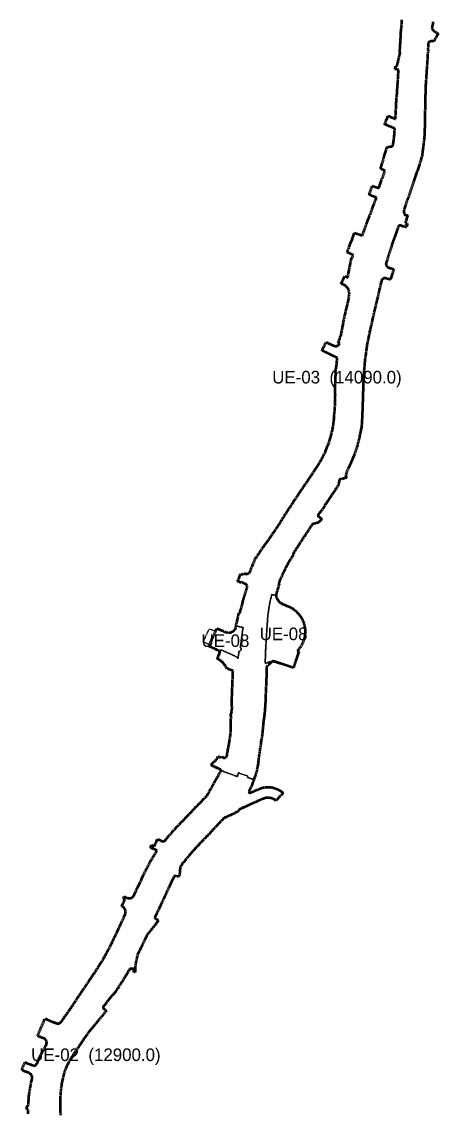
# Model space of a CAD drawing. Header units: metres. Extents: x 105146 to 106368, y 111783 to 118132.
# Drawn here: x 105380 to 105974, y 113339 to 114895 of the extents above; entities that cross this region are included whole.
import ezdxf
from ezdxf.enums import TextEntityAlignment as Align

# ---------------------------------------------------------------- set-up
doc = ezdxf.new("R2010")
doc.units = ezdxf.units.M
doc.linetypes.add('DASHED', pattern=[1.524, 1.27, -0.254])
for name, color, linetype, lineweight in [('00-BASE-LIMITE', 7, 'DASHED', 50), ('00-BASE-UE', 42, 'DASHED', 25), ('40-ROT-UE', 7, 'CONTINUOUS', 25)]:
    doc.layers.add(name, color=color, linetype=linetype, lineweight=lineweight)

msp = doc.modelspace()

# ---------------------------------------------------------------- linework, layer by layer
at = {"layer": '00-BASE-LIMITE'}
for points in [[(105389.3, 113336.8), (105389.1, 113342.3), (105387.2, 113343.2), (105387.1, 113347.1), (105389.3, 113348.5), (105389.7, 113354.9), (105390.2, 113362), (105391.4, 113369.9), (105393.2, 113380.5), (105395, 113388.3), (105394.5, 113390.8), (105393.7, 113392.5), (105391.5, 113394.5), (105388.8, 113395.6), (105380, 113399.1), (105382.1, 113404.2), (105384.5, 113410.4), (105393.8, 113406.7), (105395.3, 113406.1), (105397.9, 113405.6), (105399.9, 113406.2), (105401, 113407.3), (105401.9, 113408.8), (105403, 113411.6), (105404.2, 113414.5), (105406.7, 113419.9), (105409.3, 113425), (105413.8, 113433.1), (105415.2, 113435.7), (105415.7, 113438.7), (105415.7, 113438.9), (105414.9, 113441.3), (105413.8, 113442.9), (105412.7, 113443.7), (105411.7, 113444.1), (105408.1, 113445.6), (105402.5, 113448.1), (105407.8, 113460.4), (105412, 113470), (105413.2, 113472.7), (105415.9, 113471.6), (105423.7, 113468.1), (105430.3, 113465.7), (105432.7, 113465.6), (105435.1, 113467.1), (105436.4, 113468.3), (105437.2, 113469.4), (105439.7, 113472.8), (105442.7, 113477.3), (105444.7, 113480.2), (105451.3, 113489.6), (105453.9, 113493.7), (105454.1, 113493.7), (105456.6, 113497.6), (105458.9, 113501.2), (105461.2, 113504.6), (105464.9, 113510.1), (105465.8, 113511.4), (105470.2, 113517.9), (105474, 113523.7), (105474.9, 113525), (105478.8, 113530.7), (105482, 113535.4), (105484, 113538.4), (105486.1, 113541.7), (105488.5, 113545.4), (105490.5, 113548.4), (105492.8, 113552.1), (105493.3, 113552.9), (105497, 113559), (105499.2, 113562.9), (105500.4, 113565.1), (105501, 113566.2), (105502.9, 113569.8), (105504.7, 113573.1), (105508.4, 113580.3), (105508.9, 113581.4), (105511.9, 113587.7), (105512.3, 113588.5), (105515.3, 113594.7), (105515.5, 113595.2), (105518.8, 113602.5), (105521.6, 113608.4), (105524.9, 113615.8), (105528.3, 113623.3), (105528, 113623.4), (105528.1, 113624.2), (105528.2, 113625), (105528.1, 113626), (105527.7, 113627.8), (105527.1, 113629), (105526.4, 113630.2), (105525.4, 113631.4), (105525.2, 113631.5), (105524.3, 113632.1), (105522.8, 113632.7), (105524.2, 113636.3), (105527.3, 113643.1), (105525, 113644.2), (105526.2, 113646.8), (105530.7, 113644.8), (105531.5, 113644.7), (105534.3, 113644.4), (105534.9, 113644.5), (105535.8, 113644.8), (105536.9, 113645.1), (105538.4, 113646.1), (105539.2, 113647.3), (105539.6, 113647.9), (105540.6, 113650), (105542, 113652.9), (105544.2, 113657.4), (105544.3, 113657.6), (105546, 113661.5), (105546.1, 113661.7), (105546.2, 113661.9), (105546.4, 113661.8), (105550.1, 113669.9), (105552.7, 113675.5), (105555.5, 113681.5), (105556.3, 113683), (105557.2, 113684.9), (105557.3, 113685.2), (105558.2, 113686.9), (105560.8, 113691.6), (105562.4, 113694.7), (105562.4, 113694.8), (105567.3, 113703.2), (105568.2, 113704.7), (105570.5, 113708.5), (105573, 113712.5), (105563.3, 113716.7), (105564.9, 113720.4), (105569.1, 113718.5), (105572.8, 113726.9), (105573.6, 113728.9), (105582.5, 113724.9), (105585.5, 113728.4), (105586.4, 113729.4), (105589.4, 113733.1), (105589.5, 113733.2), (105591.9, 113735.9), (105593.6, 113737.9), (105597.8, 113742.4), (105602.3, 113747.3), (105607.1, 113752.4), (105611, 113756.4), (105614.4, 113759.9), (105616.3, 113762), (105620.1, 113765.8), (105621.5, 113767.3), (105625.7, 113771.8), (105626.5, 113772.6), (105626.5, 113772.6), (105629, 113775.3), (105635.3, 113781.5), (105639.4, 113785.8), (105642.1, 113788.6), (105643.6, 113790.1), (105644.2, 113790.7), (105646.7, 113795.2), (105651.2, 113803.1), (105654.4, 113808.7), (105655.5, 113810.8), (105658.2, 113815.5), (105659.9, 113818.6), (105661.7, 113821.8), (105662.5, 113823.2), (105664.3, 113826.5), (105664.2, 113827.2), (105663.9, 113827.9), (105663.4, 113828.1), (105658.2, 113830.4), (105650.5, 113833.9), (105652, 113837.3), (105658.1, 113842.4), (105660.1, 113847), (105664.3, 113845.2), (105664.9, 113846.6), (105665, 113846.6), (105665.5, 113846), (105666.1, 113845.6), (105666.7, 113845.2), (105667.4, 113845), (105668.1, 113844.8), (105668.9, 113844.8), (105669.6, 113844.9), (105670.3, 113845.1), (105670.9, 113845.5), (105671.5, 113845.9), (105672, 113846.5), (105672.5, 113847.1), (105672.8, 113847.7), (105673, 113848.5), (105673, 113849.2), (105673, 113849.9), (105672.8, 113850.6), (105672.5, 113851.3), (105673.4, 113851.8), (105674.4, 113857.8), (105674.9, 113860.4), (105675.6, 113864.4), (105675.9, 113866.2), (105676.9, 113872.2), (105677.6, 113876.4), (105677.8, 113877.8), (105678.2, 113884.6), (105678.2, 113886.3), (105678.3, 113887.7), (105678.4, 113889.5), (105678.4, 113890), (105678, 113890.1), (105678, 113890.1), (105678.1, 113894.1), (105678.4, 113899.6), (105678.6, 113902.4), (105678.7, 113903.6), (105678.7, 113904.5), (105677.7, 113904.9), (105679.3, 113909.1), (105679.9, 113910.5), (105679.3, 113910.8), (105679.9, 113914.7), (105679.9, 113916.4), (105679.8, 113921.3), (105679.6, 113926.1), (105680.4, 113946.8), (105681.3, 113968.8), (105672.3, 113972.3), (105670.5, 113975.8), (105668.2, 113979), (105665.5, 113981.8), (105662.5, 113984.2), (105659.1, 113986.2), (105662.1, 113993.6), (105662.2, 113994.1), (105663.2, 113996.5), (105659.8, 113998.1), (105646.8, 114004), (105646.8, 114004), (105658.4, 114029.4), (105659.5, 114029), (105663.5, 114027.1), (105664.4, 114026.8), (105671.6, 114024), (105671.7, 114023.9), (105675.4, 114023.3), (105675.8, 114023.4), (105678.7, 114023.8), (105681.2, 114025.3), (105681.4, 114025.4), (105684.4, 114027.6), (105684.9, 114029), (105686, 114034.4), (105686.4, 114036.3), (105687.3, 114040.3), (105688.6, 114046.3), (105689.7, 114051.2), (105690.9, 114050.7), (105692.7, 114057.2), (105694.3, 114062.7), (105694.8, 114065), (105696.1, 114070.4), (105701.1, 114086.3), (105701.5, 114087.7), (105701.7, 114089), (105701.3, 114090.7), (105700.5, 114091.9), (105699.5, 114092.6), (105694.9, 114094.6), (105694.7, 114094.7), (105694.2, 114094.8), (105693.5, 114094.3), (105693.5, 114094.3), (105690.2, 114095.8), (105687.8, 114096.8), (105689.4, 114100.3), (105692.4, 114107.3), (105695.7, 114105.9), (105696.7, 114108), (105698.5, 114107.3), (105699.9, 114107), (105701.4, 114107.2), (105703, 114107.7), (105704.4, 114108.7), (105705.2, 114109.6), (105705.6, 114110.4), (105707.4, 114114.8), (105708.4, 114117.5), (105709.6, 114120.5), (105710.2, 114122), (105712.5, 114127.7), (105713.5, 114130.2), (105713.7, 114130.6), (105714.5, 114130.2), (105717.2, 114134.6), (105719.7, 114138.6), (105724.2, 114145.3), (105725.6, 114147.1), (105728.2, 114150.7), (105730.9, 114154.1), (105734.9, 114160), (105741.9, 114170.1), (105747.3, 114178.1), (105747.7, 114178.6), (105755.2, 114191.1), (105757, 114193.9), (105758.4, 114196.1), (105763.4, 114203.6), (105767.5, 114209.6), (105767.3, 114209.6), (105768.7, 114211.7), (105768.8, 114211.6), (105768.8, 114211.6), (105769.1, 114212), (105769, 114212.1), (105770.8, 114214.8), (105770.9, 114214.7), (105772.7, 114217.4), (105776, 114222.6), (105780.2, 114229.1), (105786.7, 114238.3), (105789.4, 114242.2), (105791.9, 114246), (105794.3, 114249.7), (105796.8, 114253.4), (105799.2, 114257.1), (105801.6, 114260.7), (105803.9, 114264.4), (105806, 114267.8), (105807.2, 114269.9), (105808.2, 114271.7), (105810.6, 114276.3), (105811, 114277.1), (105812.7, 114280.5), (105814.5, 114284.8), (105814.9, 114285.6), (105814.7, 114285.7), (105816, 114289.1), (105816.4, 114290.2), (105816.6, 114290.2), (105816.9, 114291), (105817.6, 114292.7), (105819.1, 114297.2), (105819.9, 114300), (105820.1, 114300.4), (105821.2, 114304.3), (105822.4, 114309.5), (105823, 114312.1), (105823.3, 114313.7), (105823.8, 114315.8), (105824, 114317.3), (105824.5, 114319.8), (105825, 114323.8), (105825.2, 114325.2), (105825.4, 114327.8), (105825.7, 114333), (105825.9, 114335.7), (105826.4, 114339.3), (105826.9, 114347.2), (105827.3, 114363.1), (105826.7, 114363.3), (105826.9, 114363.6), (105827.1, 114370.6), (105827.1, 114371.7), (105827.1, 114372.3), (105827, 114372.8), (105827.2, 114376.1), (105827.3, 114379.7), (105827.3, 114380.2), (105827.4, 114382.8), (105827.9, 114391.7), (105828, 114393.1), (105827, 114393.5), (105828, 114395.8), (105828, 114396), (105828.2, 114397.9), (105827.5, 114398.2), (105828.1, 114399.5), (105828.4, 114399.3), (105828.5, 114400.2), (105829.4, 114407.8), (105829.4, 114408.4), (105830.2, 114415.3), (105814.1, 114423.1), (105808.3, 114425.8), (105809.6, 114428.4), (105812.8, 114435.3), (105814.1, 114437.9), (105819.5, 114435.3), (105822.7, 114433.7), (105823.3, 114433.5), (105824.5, 114432.9), (105826.5, 114432.1), (105828.7, 114432), (105830.4, 114432.8), (105831.6, 114433.5), (105832.5, 114434.4), (105833.3, 114435.6), (105833.6, 114436.1), (105831.2, 114437.2), (105833.8, 114442.8), (105833.2, 114443), (105834.8, 114446.3), (105835.3, 114446.1), (105835.3, 114446.4), (105836.2, 114451.7), (105836.3, 114451.7), (105836.7, 114453.8), (105837.5, 114458.5), (105838, 114461.2), (105838.8, 114466), (105840.4, 114473.4), (105841.8, 114480), (105843.5, 114486.9), (105845.3, 114493.9), (105846.5, 114500.3), (105847, 114503.3), (105847.2, 114505.2), (105847.3, 114507.5), (105847.1, 114508.4), (105846.4, 114512.4), (105846.2, 114512.8), (105845, 114514.9), (105843.2, 114517), (105841.2, 114518.8), (105839.3, 114519.7), (105835.7, 114521.2), (105837.7, 114525.6), (105840.7, 114532.2), (105845, 114530.2), (105845.3, 114531.8), (105849.8, 114555.4), (105852.9, 114562.1), (105852.1, 114562.4), (105844.2, 114566.1), (105847, 114573.4), (105849.6, 114580.2), (105854.8, 114594), (105865.6, 114590), (105865.9, 114590.8), (105867.6, 114595.4), (105867.9, 114596), (105868.8, 114598.4), (105870.4, 114602.7), (105871.7, 114606.3), (105873.3, 114610.5), (105876.2, 114618), (105877.8, 114622.3), (105880.3, 114629.2), (105882.1, 114634.1), (105884.4, 114640), (105886, 114644.1), (105879.8, 114646.4), (105875.4, 114648), (105876.1, 114649.9), (105877.4, 114653.6), (105880, 114661), (105881.4, 114660.5), (105889.3, 114657.7), (105894.4, 114672.2), (105898.2, 114682.5), (105893.5, 114684.2), (105893.2, 114684.4), (105892.9, 114684.6), (105892.7, 114684.8), (105892.5, 114685.1), (105892.3, 114685.4), (105892.2, 114685.7), (105892.2, 114686), (105892.2, 114686.4), (105892.3, 114686.7), (105892.9, 114688.6), (105900.2, 114713.8), (105900.5, 114714.5), (105900.8, 114715), (105901.2, 114715.6), (105901.8, 114716), (105902.3, 114716.3), (105903, 114716.6), (105903.6, 114716.7), (105907.7, 114717.1), (105908.2, 114717.4), (105908.5, 114717.7), (105908.9, 114718.1), (105909.2, 114718.5), (105909.4, 114718.9), (105909.6, 114719.4), (105910.1, 114722.7), (105910.6, 114725.8), (105911, 114729.2), (105911.3, 114732.3), (105911.7, 114735.8), (105911.9, 114738.3), (105912.1, 114742.5), (105907.8, 114744.2), (105907.8, 114744.4), (105897.6, 114748.7), (105902.7, 114760.7), (105912.9, 114756.3), (105913.2, 114757), (105913.4, 114761.6), (105913.5, 114762.7), (105913.5, 114764.5), (105913.6, 114764.7), (105913.6, 114764.7), (105913.6, 114764.8), (105913.8, 114768.9), (105913.8, 114769.2), (105913.8, 114769.2), (105913.9, 114772.2), (105913.9, 114772.2), (105914, 114773.7), (105914, 114774.2), (105913.9, 114774.7), (105914.1, 114778.3), (105914.6, 114784.7), (105915.5, 114794.1), (105915.5, 114794.7), (105915.5, 114795.3), (105915.5, 114795.4), (105915.5, 114795.5), (105915.7, 114798.5), (105915.7, 114798.8), (105915.8, 114799.6), (105915.8, 114800.1), (105916, 114803.3), (105916, 114803.5), (105916, 114803.7), (105916, 114803.9), (105916.8, 114813.7), (105917.1, 114819.9), (105917.5, 114826), (105917.5, 114826.4), (105914.1, 114827.2), (105912.2, 114827.6), (105913.1, 114831.6), (105915.1, 114831.2), (105915.2, 114831.7), (105915.4, 114832.6), (105916.4, 114836.5), (105917.5, 114841), (105917.5, 114841), (105917.5, 114841.1), (105917.5, 114841.1), (105917.7, 114842), (105917.8, 114842.5), (105917.9, 114842.8), (105918.5, 114845.2), (105918.5, 114845.3), (105918.6, 114845.9), (105919.1, 114847.6), (105919.2, 114848.3), (105919.3, 114848.4), (105919.4, 114848.8), (105919.4, 114848.9), (105919.8, 114850.9), (105919.8, 114850.9), (105919.9, 114851), (105919.9, 114851.1), (105919.8, 114851.3), (105919.5, 114851.4), (105919.2, 114851.5), (105919.4, 114853.6), (105919.4, 114853.7), (105919.5, 114855.6), (105919.6, 114856.7), (105919.6, 114856.7), (105919.8, 114860.6), (105919.8, 114860.9), (105919.8, 114860.9), (105919.8, 114861.6), (105920.1, 114865.6), (105920.1, 114865.6), (105920.2, 114867.5), (105920.2, 114867.5), (105920.3, 114869.3), (105920.4, 114870.6), (105920.5, 114871.8), (105920.5, 114871.9), (105920.5, 114872.9), (105920.5, 114873.2), (105920.6, 114874.7), (105920.7, 114876.6), (105920.7, 114877), (105920.8, 114878.8), (105920.9, 114879.2), (105920.9, 114879.9), (105920.9, 114879.9), (105920.9, 114880.4), (105921, 114881.5), (105921, 114881.6), (105921.7, 114887.6), (105922, 114888.6), (105921.8, 114888.6), (105921.9, 114889.9), (105922.2, 114894.2), (105922.2, 114894.3), (105922.3, 114897.7)], [(105966.5, 114895), (105966.3, 114891.6), (105966.1, 114890.7), (105965.4, 114889.9), (105965.1, 114885.8), (105965.1, 114885.7), (105965.3, 114884.5), (105968.5, 114881.1), (105968.8, 114880.9), (105973.3, 114878.3), (105974, 114877.9), (105971.8, 114874.3), (105967.9, 114867.4), (105965.9, 114867.4), (105963.8, 114867.1), (105961.9, 114866.5), (105960, 114865.5), (105959.9, 114865), (105959.7, 114862.1), (105959.6, 114862), (105959.4, 114856.3), (105959.3, 114855.5), (105960.2, 114855.1), (105959.1, 114852.3), (105958.7, 114845.9), (105958.8, 114845.9), (105958.9, 114846), (105958.6, 114841.8), (105957.8, 114830.4), (105956.9, 114816.3), (105956.2, 114806.3), (105955.7, 114798.2), (105955.6, 114779.5), (105955.2, 114774.2), (105955.2, 114769.9), (105954.7, 114741.8), (105954.7, 114740.8), (105954.6, 114739.9), (105954.6, 114739), (105954.6, 114738), (105954.6, 114737.1), (105954.6, 114736.1), (105954.5, 114734.2), (105954.5, 114733.3), (105951.3, 114706.4), (105951, 114704.2), (105949.2, 114697.7), (105947.3, 114691.3), (105944.2, 114682.3), (105940.7, 114672.1), (105932.4, 114647.7), (105925.5, 114627.7), (105925.1, 114626.2), (105924.9, 114624.7), (105925, 114623.1), (105925.3, 114621.6), (105925.7, 114620.2), (105927.9, 114619.3), (105930.4, 114618.4), (105928.6, 114613.1), (105928.1, 114611.5), (105926.8, 114607.5), (105930.1, 114606.4), (105928.5, 114601.7), (105920.5, 114604.2), (105920, 114604.3), (105919.5, 114604.3), (105919, 114604.2), (105918.5, 114604.1), (105918.1, 114603.9), (105917.7, 114603.6), (105917.3, 114603.2), (105917.1, 114602.8), (105916.8, 114602.4), (105907.3, 114574.5), (105903.3, 114562.6), (105899.7, 114550.6), (105899.5, 114549.8), (105899.5, 114548.9), (105899.6, 114548.1), (105899.9, 114547.2), (105900.3, 114546.5), (105900.8, 114545.8), (105901.5, 114545.2), (105902.2, 114544.7), (105903, 114544.4), (105910.5, 114542.1), (105905.9, 114527), (105904.8, 114527.3), (105899.2, 114528.8), (105898.4, 114529), (105897.6, 114529), (105896.8, 114528.9), (105896.1, 114528.6), (105895.4, 114528.3), (105894.7, 114527.8), (105894.1, 114527.3), (105893.7, 114526.6), (105893.3, 114525.9), (105893.1, 114525.2), (105892.1, 114521.3), (105889.5, 114510.4), (105886.6, 114497.6), (105885.4, 114493.2), (105881.3, 114475.5), (105877.5, 114458.4), (105875.9, 114451.3), (105872.4, 114434.2), (105869.2, 114410.5), (105869, 114406.9), (105868.3, 114400.1), (105867.7, 114392), (105867.6, 114391.3), (105867.4, 114386.6), (105865.7, 114336.4), (105865.3, 114327.6), (105865.2, 114326.7), (105865.2, 114324.1), (105864.4, 114316.1), (105863.2, 114310.3), (105862.2, 114305.5), (105860.8, 114298.6), (105860.3, 114297.2), (105859.9, 114295.8), (105858.4, 114289.1), (105854.6, 114278.3), (105849.3, 114265.4), (105843.5, 114252.9), (105842.5, 114250.2), (105842.2, 114247.8), (105842.4, 114246.6), (105842.8, 114245), (105843, 114244.2), (105842, 114243.8), (105841.8, 114244.5), (105836.2, 114242.3), (105835.8, 114243), (105834.5, 114242.4), (105833.4, 114241.8), (105832.9, 114240.8), (105832.9, 114239), (105832.8, 114238.6), (105832, 114237.5), (105831.9, 114236.7), (105832, 114236.4), (105832.5, 114235.7), (105832.7, 114235.4), (105832.6, 114235.3), (105830.9, 114232.8), (105827.5, 114227.6), (105823.8, 114222.1), (105820.2, 114216.6), (105817.3, 114212.4), (105811.7, 114204.3), (105811.4, 114203), (105811.4, 114202.8), (105807.8, 114198.1), (105805, 114194.6), (105804.5, 114194.1), (105804.8, 114193.7), (105802, 114190.5), (105802.4, 114190.1), (105808, 114185.4), (105807.1, 114184.3), (105805.1, 114182.4), (105802.9, 114180.7), (105799.5, 114179.2), (105797.3, 114178.7), (105794.6, 114178.3), (105788, 114168.2), (105781.1, 114157.7), (105772.9, 114145.2), (105766.8, 114135.3), (105767.5, 114134.9), (105762.2, 114126.4), (105760.9, 114124.2), (105760.2, 114123.1), (105758, 114119), (105756.7, 114116.4), (105754.7, 114112.4), (105752.3, 114107.4), (105750.8, 114104), (105748.8, 114099.5), (105746.6, 114094.4), (105746.5, 114094), (105747.1, 114092.8), (105745.5, 114087.6), (105744.1, 114082.9), (105743.5, 114080.6), (105742.3, 114076.7), (105743.1, 114074), (105744.3, 114071.4), (105745.8, 114069), (105747.8, 114067), (105750, 114065.2), (105752.4, 114063.8), (105755.1, 114062.9), (105756.9, 114062.3), (105756.9, 114062.3), (105761.7, 114060.4), (105766.1, 114057.9), (105770.2, 114054.8), (105773.9, 114051.2), (105777.1, 114047.2), (105779.8, 114042.8), (105781.8, 114038.1), (105783.2, 114033.1), (105784, 114028), (105784.1, 114022.9), (105783.5, 114017.8), (105782.4, 114013.2), (105780.7, 114008.8), (105778.6, 114004.6), (105775.9, 114000.7), (105772.9, 113997.2), (105775.2, 113996.4), (105767.6, 113973.1), (105737.9, 113982.8), (105729.3, 113974.8), (105729.3, 113973.1), (105729.3, 113968.1), (105729.1, 113963.1), (105728.8, 113958.1), (105728.6, 113953.1), (105728.4, 113948.1), (105728.1, 113943.1), (105727.9, 113938.1), (105727.7, 113933.1), (105727.6, 113928.1), (105727.4, 113923.1), (105727.1, 113918.1), (105726.6, 113911.6), (105726.1, 113906.6), (105725.7, 113902.8), (105724.8, 113897.5), (105724.5, 113894.2), (105723.8, 113887.2), (105722.7, 113876.9), (105721.9, 113871.9), (105721.1, 113867), (105720.6, 113862), (105719.6, 113856.9), (105718.9, 113852.1), (105718, 113845.8), (105717.6, 113842), (105717, 113836.7), (105716.7, 113834.6), (105716.3, 113832.1), (105715, 113825.9), (105713.6, 113820.9), (105711.5, 113814.9), (105709.6, 113809.8), (105707.6, 113804.4), (105705.1, 113799.6), (105703.6, 113796.8), (105704.7, 113794.3), (105706, 113794.9), (105717.8, 113800.2), (105722.2, 113801.8), (105726.8, 113802.8), (105731.4, 113803.1), (105736.1, 113802.7), (105740.7, 113801.6), (105745, 113799.9), (105749.1, 113797.6), (105752.8, 113794.7), (105742.5, 113783.4), (105740.3, 113785.2), (105737.8, 113786.5), (105735.1, 113787.4), (105732.4, 113787.8), (105729.5, 113787.8), (105726.8, 113787.3), (105724.1, 113786.3), (105712.2, 113781), (105707.9, 113779.1), (105703.4, 113777), (105692.6, 113772.1), (105692.4, 113771.8), (105690.5, 113771.1), (105690, 113770.7), (105688.9, 113769.6), (105689.3, 113768.9), (105689.1, 113768.7), (105688.2, 113768.1), (105687.9, 113768.4), (105686.7, 113767.2), (105681.8, 113765), (105678, 113763.1), (105673.1, 113760.8), (105668.2, 113758.5), (105660.7, 113750.5), (105655.1, 113744.6), (105651.3, 113740.6), (105650.2, 113739.3), (105650.2, 113739.1), (105646.2, 113735.1), (105643, 113731.7), (105640.8, 113729.5), (105636.1, 113724.6), (105636.1, 113724.5), (105631.9, 113720), (105628.8, 113716.8), (105625.3, 113713.1), (105622.9, 113710.4), (105620.5, 113707.6), (105617.1, 113703.6), (105614.3, 113700.2), (105612.3, 113697.7), (105612.3, 113697.5), (105612.6, 113697.2), (105611.6, 113695.9), (105611.4, 113696), (105611.3, 113695.8), (105610.7, 113696.2), (105608.7, 113693.2), (105605.8, 113688.8), (105605.7, 113686.7), (105605.6, 113683.3), (105605.4, 113682.2), (105605, 113678.9), (105604.1, 113674.9), (105602.8, 113675.2), (105598, 113676.5), (105597.7, 113676.5), (105595.4, 113671.8), (105593.1, 113667.1), (105575.4, 113628.8), (105570.8, 113619.3), (105571, 113619.2), (105569.2, 113616.7), (105573.4, 113613.7), (105575, 113612.5), (105574.1, 113611.4), (105558.4, 113591.5), (105550.6, 113575.3), (105548.2, 113570.5), (105545.6, 113565.3), (105544.5, 113561.6), (105542.9, 113554), (105542.1, 113549.6), (105541.6, 113545.4), (105541.5, 113543.1), (105541.8, 113539.1), (105539.9, 113539.1), (105539.9, 113541.9), (105539.9, 113543.6), (105534.2, 113543.8), (105533.1, 113542.1), (105529.4, 113535.8), (105527.2, 113532.1), (105523.7, 113526.4), (105518.4, 113518.1), (105514, 113511.4), (105510.5, 113507.3), (105506.5, 113502.6), (105503.6, 113499), (105502, 113497), (105499.3, 113493.5), (105495.2, 113488.2), (105500.5, 113483.9), (105495.9, 113478), (105494.8, 113476.7), (105490.3, 113471.2), (105484.5, 113464.4), (105479.4, 113458.2), (105474.8, 113452.4), (105471.2, 113447.3), (105468.1, 113443), (105465.1, 113438.6), (105464.3, 113437.3), (105459, 113429.4), (105454.4, 113422.6), (105450.4, 113416.6), (105449.4, 113414.8), (105449.2, 113414.7), (105445, 113406.9), (105442.8, 113402.1), (105441, 113397.3), (105439.6, 113392.3), (105438.3, 113387.2), (105437.3, 113382.1), (105436.4, 113377), (105435.7, 113371.8), (105435.2, 113366.7), (105434.9, 113361.4), (105434.7, 113356.2), (105434.7, 113350.9), (105434.7, 113345.7), (105434.8, 113340.4), (105435, 113335.1)]]:
    msp.add_lwpolyline(points, dxfattribs=at)
at = {"layer": '00-BASE-UE'}
for points in [[(105966.5, 114895), (105966.3, 114891.6), (105966.1, 114890.7), (105965.4, 114889.9), (105965.1, 114885.8), (105965.1, 114885.7), (105965.3, 114884.5), (105968.5, 114881.1), (105968.8, 114880.9), (105973.3, 114878.3), (105974, 114877.9), (105971.8, 114874.3), (105967.9, 114867.4), (105965.9, 114867.4), (105963.8, 114867.1), (105961.9, 114866.5), (105960, 114865.5), (105959.9, 114865), (105959.7, 114862.1), (105959.6, 114862), (105959.4, 114856.3), (105959.3, 114855.5), (105960.2, 114855.1), (105959.1, 114852.3), (105958.7, 114845.9), (105958.8, 114845.9), (105958.9, 114846), (105958.6, 114841.8), (105957.8, 114830.4), (105956.9, 114816.3), (105956.2, 114806.3), (105955.7, 114798.2), (105955.6, 114779.5), (105955.2, 114774.2), (105955.2, 114769.9), (105954.7, 114741.8), (105954.7, 114740.8), (105954.6, 114739.9), (105954.6, 114739), (105954.6, 114738), (105954.6, 114737.1), (105954.6, 114736.1), (105954.5, 114734.2), (105954.5, 114733.3), (105951.3, 114706.4), (105951, 114704.2), (105949.2, 114697.7), (105947.3, 114691.3), (105944.2, 114682.3), (105940.7, 114672.1), (105932.4, 114647.7), (105925.5, 114627.7), (105925.1, 114626.2), (105924.9, 114624.7), (105925, 114623.1), (105925.3, 114621.6), (105925.7, 114620.2), (105927.9, 114619.3), (105930.4, 114618.4), (105928.6, 114613.1), (105928.1, 114611.5), (105926.7, 114607.1), (105929.2, 114606.3), (105928.3, 114603.5), (105928, 114602.5), (105920.5, 114604.8), (105920, 114604.8), (105919.4, 114604.7), (105918.9, 114604.5), (105918.5, 114604.3), (105918, 114604), (105917.7, 114603.7), (105917.3, 114603.2), (105916.8, 114602.4), (105914.3, 114595.1), (105912, 114588.2), (105907.3, 114574.5), (105903.3, 114562.6), (105899.7, 114550.6), (105899.5, 114549.8), (105899.5, 114548.9), (105899.6, 114548.1), (105899.9, 114547.2), (105900.3, 114546.5), (105900.8, 114545.8), (105901.5, 114545.2), (105902.2, 114544.7), (105903, 114544.4), (105910.5, 114542.1), (105905.9, 114527), (105904.8, 114527.3), (105899.2, 114528.8), (105898.4, 114529), (105897.6, 114529), (105896.8, 114528.9), (105896.1, 114528.6), (105895.4, 114528.3), (105894.7, 114527.8), (105894.1, 114527.3), (105893.7, 114526.6), (105893.3, 114525.9), (105893.1, 114525.2), (105892.1, 114521.3), (105889.5, 114510.4), (105886.6, 114497.6), (105885.4, 114493.2), (105881.3, 114475.5), (105877.5, 114458.4), (105875.9, 114451.3), (105872.4, 114434.2), (105869.2, 114410.5), (105869, 114406.9), (105868.3, 114400.1), (105867.7, 114392), (105867.6, 114391.3), (105867.4, 114386.6), (105865.7, 114336.4), (105865.3, 114327.6), (105865.2, 114326.7), (105865.2, 114324.1), (105864.4, 114316.1), (105863.2, 114310.3), (105862.2, 114305.5), (105860.8, 114298.6), (105860.3, 114297.2), (105859.9, 114295.8), (105858.4, 114289.1), (105854.6, 114278.3), (105849.3, 114265.4), (105843.5, 114252.9), (105842.5, 114250.2), (105842.2, 114247.8), (105842.4, 114246.6), (105842.8, 114245), (105843, 114244.2), (105842, 114243.8), (105841.8, 114244.5), (105836.2, 114242.3), (105835.8, 114243), (105834.5, 114242.4), (105833.4, 114241.8), (105832.9, 114240.8), (105832.9, 114239), (105832.8, 114238.6), (105832, 114237.5), (105831.9, 114236.7), (105832, 114236.4), (105832.5, 114235.7), (105832.7, 114235.4), (105832.6, 114235.3), (105830.9, 114232.8), (105827.5, 114227.6), (105823.8, 114222.1), (105820.2, 114216.6), (105817.3, 114212.4), (105811.7, 114204.3), (105811.4, 114203), (105811.4, 114202.8), (105807.8, 114198.1), (105805, 114194.6), (105804.5, 114194.1), (105804.8, 114193.7), (105802, 114190.5), (105802.4, 114190.1), (105808, 114185.4), (105807.1, 114184.3), (105805.1, 114182.4), (105802.9, 114180.7), (105799.5, 114179.2), (105797.3, 114178.7), (105794.6, 114178.3), (105788, 114168.2), (105781.1, 114157.7), (105772.9, 114145.2), (105766.8, 114135.3), (105767.5, 114134.9), (105762.2, 114126.4), (105758.8, 114120.5), (105758, 114119), (105756.7, 114116.4), (105754.7, 114112.4), (105752.3, 114107.4), (105750.8, 114104), (105748.8, 114099.5), (105746.6, 114094.4), (105746.5, 114094), (105747.1, 114092.8), (105745.5, 114087.6), (105744.1, 114082.9), (105743.5, 114080.6), (105742.3, 114076.7), (105736.6, 114077.6), (105734.7, 114069.8), (105734.3, 114068.2), (105734.2, 114067.5), (105734, 114066.8), (105733.9, 114066.1), (105733.7, 114065.3), (105733.6, 114064.6), (105733.5, 114063.9), (105733.3, 114063.1), (105733.2, 114062.4), (105733.1, 114061.7), (105732.9, 114060.9), (105732.8, 114060.2), (105732.7, 114059.4), (105732.6, 114058.7), (105732.5, 114058), (105732.3, 114057.2), (105732.2, 114056.5), (105732.1, 114055.7), (105732, 114055), (105731.9, 114054.3), (105731.8, 114053.5), (105731.7, 114052.8), (105731.6, 114052), (105731.5, 114051.3), (105731.4, 114050.5), (105731.3, 114049.8), (105731.2, 114049), (105731.1, 114048.3), (105731.1, 114047.6), (105731, 114046.8), (105730.8, 114045.3), (105730.8, 114045.1), (105730.8, 114045.1), (105729.7, 114028.9), (105729.7, 114028.9), (105728.4, 114009.6), (105728.4, 114009.5), (105728.4, 114009.4), (105728.4, 114009.2), (105728.4, 114009), (105728.4, 114008.9), (105728.1, 114003.5), (105727.9, 113999.3), (105727.7, 113996.3), (105727.7, 113996.2), (105727.7, 113996), (105727.7, 113996), (105727.2, 113979.6), (105737.9, 113982.8), (105729.3, 113974.8), (105729.3, 113973.1), (105729.3, 113968.1), (105729.1, 113963.1), (105728.8, 113958.1), (105728.6, 113953.1), (105728.4, 113948.1), (105728.1, 113943.1), (105727.9, 113938.1), (105727.7, 113933.1), (105727.6, 113928.1), (105727.4, 113923.1), (105727.1, 113918.1), (105726.6, 113911.6), (105726.1, 113906.6), (105725.7, 113902.8), (105724.8, 113897.5), (105724.5, 113894.2), (105723.8, 113887.2), (105722.7, 113876.9), (105721.9, 113871.9), (105721.1, 113867), (105720.6, 113862), (105719.6, 113856.9), (105718.9, 113852.1), (105718, 113845.8), (105717.6, 113842), (105717, 113836.7), (105716.7, 113834.6), (105716.3, 113832.1), (105715, 113825.9), (105713.6, 113820.9), (105711.5, 113814.9), (105711.1, 113813.7), (105707.9, 113814.9), (105702, 113816.9), (105701.9, 113816.9), (105702.5, 113818.7), (105689, 113823.3), (105687.5, 113818.1), (105680.9, 113820.5), (105679.5, 113821), (105673, 113823.4), (105666.7, 113825.8), (105664.3, 113826.8), (105664.2, 113827.2), (105663.9, 113827.9), (105663.4, 113828.1), (105658.2, 113830.4), (105650.5, 113833.9), (105652, 113837.3), (105658.1, 113842.4), (105660.1, 113847), (105664.3, 113845.2), (105664.9, 113846.6), (105665, 113846.6), (105665.5, 113846), (105666.1, 113845.6), (105666.7, 113845.2), (105667.4, 113845), (105668.1, 113844.8), (105668.9, 113844.8), (105669.6, 113844.9), (105670.3, 113845.1), (105670.9, 113845.5), (105671.5, 113845.9), (105672, 113846.5), (105672.5, 113847.1), (105672.8, 113847.7), (105673, 113848.5), (105673, 113849.2), (105673, 113849.9), (105672.8, 113850.6), (105672.5, 113851.3), (105673.4, 113851.8), (105674.4, 113857.8), (105674.9, 113860.4), (105675.6, 113864.4), (105675.9, 113866.2), (105676.9, 113872.2), (105677.6, 113876.4), (105677.8, 113877.8), (105678.2, 113884.6), (105678.2, 113886.3), (105678.3, 113887.7), (105678.4, 113889.5), (105678.4, 113890), (105678, 113890.1), (105678, 113890.1), (105678.1, 113894.1), (105678.4, 113899.6), (105678.6, 113902.4), (105678.7, 113903.6), (105678.7, 113904.5), (105677.7, 113904.9), (105679.3, 113909.1), (105679.9, 113910.5), (105679.3, 113910.8), (105679.9, 113914.7), (105679.9, 113916.4), (105679.8, 113921.3), (105679.6, 113926.1), (105680.4, 113946.8), (105681.3, 113968.8), (105672.3, 113972.3), (105670.5, 113975.8), (105668.2, 113979), (105665.5, 113981.8), (105662.5, 113984.2), (105659.1, 113986.2), (105662.1, 113993.6), (105662.2, 113994.1), (105663.2, 113996.5), (105664, 113998.9), (105683.2, 113990.4), (105685.1, 113989.4), (105686.9, 113988), (105688.5, 113986.4), (105689.8, 113996.6), (105690.5, 113996.7), (105691, 113997), (105691.6, 113997.4), (105692, 113997.8), (105692.4, 113998.3), (105692.7, 113998.9), (105692.9, 113999.5), (105693.1, 114000.1), (105693.1, 114000.4), (105693.1, 114000.6), (105693, 114000.9), (105692.9, 114001.1), (105692.8, 114001.4), (105692.6, 114001.6), (105692.4, 114001.7), (105692.2, 114001.9), (105691.9, 114002), (105691.7, 114002), (105693, 114011.4), (105695.6, 114030.7), (105685.7, 114032.8), (105686, 114034.4), (105686.4, 114036.3), (105687.3, 114040.3), (105688.6, 114046.3), (105689.7, 114051.2), (105690.9, 114050.7), (105692.7, 114057.2), (105694.3, 114062.7), (105694.8, 114065), (105696.1, 114070.4), (105701.1, 114086.3), (105701.5, 114087.7), (105701.7, 114089), (105701.3, 114090.7), (105700.5, 114091.9), (105699.5, 114092.6), (105694.9, 114094.6), (105694.7, 114094.7), (105694.2, 114094.8), (105693.5, 114094.3), (105693.5, 114094.3), (105690.2, 114095.8), (105687.8, 114096.8), (105689.4, 114100.3), (105692.4, 114107.3), (105695.7, 114105.9), (105696.7, 114108), (105698.5, 114107.3), (105699.9, 114107), (105701.4, 114107.2), (105703, 114107.7), (105704.4, 114108.7), (105705.2, 114109.6), (105705.6, 114110.4), (105707.4, 114114.8), (105708.4, 114117.5), (105709.6, 114120.5), (105710.2, 114122), (105712.5, 114127.7), (105713.5, 114130.2), (105713.7, 114130.6), (105714.5, 114130.2), (105717.2, 114134.6), (105719.7, 114138.6), (105724.2, 114145.3), (105725.6, 114147.1), (105728.2, 114150.7), (105730.9, 114154.1), (105734.9, 114160), (105741.9, 114170.1), (105747.3, 114178.1), (105747.7, 114178.6), (105755.2, 114191.1), (105757, 114193.9), (105758.4, 114196.1), (105763.4, 114203.6), (105767.5, 114209.6), (105767.3, 114209.6), (105768.7, 114211.7), (105768.8, 114211.6), (105768.8, 114211.6), (105769.1, 114212), (105769, 114212.1), (105770.8, 114214.8), (105770.9, 114214.7), (105772.7, 114217.4), (105776, 114222.6), (105780.2, 114229.1), (105786.7, 114238.3), (105789.4, 114242.2), (105791.9, 114246), (105794.3, 114249.7), (105796.8, 114253.4), (105799.2, 114257.1), (105801.6, 114260.7), (105803.9, 114264.4), (105806, 114267.8), (105807.2, 114269.9), (105808.2, 114271.7), (105810.6, 114276.3), (105811, 114277.1), (105812.7, 114280.5), (105814.5, 114284.8), (105814.9, 114285.6), (105814.7, 114285.7), (105816, 114289.1), (105816.4, 114290.2), (105816.6, 114290.2), (105816.9, 114291), (105817.6, 114292.7), (105819.1, 114297.2), (105819.9, 114300), (105820.1, 114300.4), (105821.2, 114304.3), (105822.4, 114309.5), (105823, 114312.1), (105823.3, 114313.7), (105823.8, 114315.8), (105824, 114317.3), (105824.5, 114319.8), (105825, 114323.8), (105825.2, 114325.2), (105825.4, 114327.8), (105825.7, 114333), (105825.9, 114335.7), (105826.4, 114339.3), (105826.9, 114347.2), (105827.3, 114363.1), (105826.7, 114363.3), (105826.9, 114363.6), (105827.1, 114370.6), (105827.1, 114371.7), (105827.1, 114372.3), (105827, 114372.8), (105827.2, 114376.1), (105827.3, 114379.7), (105827.3, 114380.2), (105827.4, 114382.8), (105827.9, 114391.7), (105828, 114393.1), (105827, 114393.5), (105828, 114395.8), (105828, 114396), (105828.2, 114397.9), (105827.5, 114398.2), (105828.1, 114399.5), (105828.4, 114399.3), (105828.5, 114400.2), (105829.4, 114407.8), (105829.4, 114408.4), (105830.2, 114415.3), (105814.1, 114423.1), (105808.3, 114425.8), (105809.6, 114428.4), (105812.8, 114435.3), (105814.1, 114437.9), (105819.5, 114435.3), (105822.7, 114433.7), (105823.3, 114433.5), (105824.5, 114432.9), (105826.5, 114432.1), (105828.7, 114432), (105830.4, 114432.8), (105831.6, 114433.5), (105832.5, 114434.4), (105833.3, 114435.6), (105833.6, 114436.1), (105831.2, 114437.2), (105833.8, 114442.8), (105833.2, 114443), (105834.8, 114446.3), (105835.3, 114446.1), (105835.3, 114446.4), (105836.2, 114451.7), (105836.3, 114451.7), (105836.7, 114453.8), (105837.5, 114458.5), (105838, 114461.2), (105838.8, 114466), (105840.4, 114473.4), (105841.8, 114480), (105843.5, 114486.9), (105845.3, 114493.9), (105846.5, 114500.3), (105847, 114503.3), (105847.2, 114505.2), (105847.3, 114507.5), (105847.1, 114508.4), (105846.4, 114512.4), (105846.2, 114512.8), (105845, 114514.9), (105843.2, 114517), (105841.2, 114518.8), (105839.3, 114519.7), (105835.7, 114521.2), (105837.7, 114525.6), (105840.7, 114532.2), (105845, 114530.2), (105845.3, 114531.8), (105849.8, 114555.4), (105852.9, 114562.1), (105852.1, 114562.4), (105844.2, 114566.1), (105847, 114573.4), (105849.6, 114580.2), (105854.8, 114594), (105865.6, 114590), (105865.9, 114590.8), (105867.6, 114595.4), (105867.9, 114596), (105868.8, 114598.4), (105870.4, 114602.7), (105871.7, 114606.3), (105873.3, 114610.5), (105876.2, 114618), (105877.8, 114622.3), (105880.3, 114629.2), (105882.1, 114634.1), (105884.4, 114640), (105886, 114644.1), (105879.8, 114646.4), (105875.4, 114648), (105876.1, 114649.9), (105877.4, 114653.6), (105880, 114661), (105881.4, 114660.5), (105889.3, 114657.7), (105894.4, 114672.2), (105898.2, 114682.5), (105893.5, 114684.2), (105893.2, 114684.4), (105892.9, 114684.6), (105892.7, 114684.8), (105892.5, 114685.1), (105892.3, 114685.4), (105892.2, 114685.7), (105892.2, 114686), (105892.2, 114686.4), (105892.3, 114686.7), (105892.9, 114688.6), (105900.2, 114713.8), (105900.5, 114714.5), (105900.8, 114715), (105901.2, 114715.6), (105901.8, 114716), (105902.3, 114716.3), (105903, 114716.6), (105903.6, 114716.7), (105907.7, 114717.1), (105908.2, 114717.4), (105908.5, 114717.7), (105908.9, 114718.1), (105909.2, 114718.5), (105909.4, 114718.9), (105909.6, 114719.4), (105910.1, 114722.7), (105910.6, 114725.8), (105911, 114729.2), (105911.3, 114732.3), (105911.7, 114735.8), (105911.9, 114738.3), (105912.1, 114742.5), (105907.8, 114744.2), (105907.8, 114744.4), (105897.6, 114748.7), (105902.7, 114760.7), (105912.9, 114756.3), (105913.2, 114757), (105913.4, 114761.6), (105913.5, 114762.7), (105913.5, 114764.5), (105913.6, 114764.7), (105913.6, 114764.7), (105913.6, 114764.8), (105913.8, 114768.9), (105913.8, 114769.2), (105913.8, 114769.2), (105913.9, 114772.2), (105913.9, 114772.2), (105914, 114773.7), (105914, 114774.2), (105913.9, 114774.7), (105914.1, 114778.3), (105914.6, 114784.7), (105915.5, 114794.1), (105915.5, 114794.7), (105915.5, 114795.3), (105915.5, 114795.4), (105915.5, 114795.5), (105915.7, 114798.5), (105915.7, 114798.8), (105915.8, 114799.6), (105915.8, 114800.1), (105916, 114803.3), (105916, 114803.5), (105916, 114803.7), (105916, 114803.9), (105916.8, 114813.7), (105917.1, 114819.9), (105917.5, 114826), (105917.5, 114826.4), (105914.1, 114827.2), (105912.2, 114827.6), (105913.1, 114831.6), (105915.1, 114831.2), (105915.2, 114831.7), (105915.4, 114832.6), (105916.4, 114836.5), (105917.5, 114841), (105917.5, 114841), (105917.5, 114841.1), (105917.5, 114841.1), (105917.7, 114842), (105917.8, 114842.5), (105917.9, 114842.8), (105918.5, 114845.2), (105918.5, 114845.3), (105918.6, 114845.9), (105919.1, 114847.6), (105919.2, 114848.3), (105919.3, 114848.4), (105919.4, 114848.8), (105919.4, 114848.9), (105919.8, 114850.9), (105919.8, 114850.9), (105919.9, 114851), (105919.9, 114851.1), (105919.8, 114851.3), (105919.5, 114851.4), (105919.2, 114851.5), (105919.4, 114853.6), (105919.4, 114853.7), (105919.5, 114855.6), (105919.6, 114856.7), (105919.6, 114856.7), (105919.8, 114860.6), (105919.8, 114860.9), (105919.8, 114860.9), (105919.8, 114861.6), (105920.1, 114865.6), (105920.1, 114865.6), (105920.2, 114867.5), (105920.2, 114867.5), (105920.3, 114869.3), (105920.4, 114870.6), (105920.5, 114871.8), (105920.5, 114871.9), (105920.5, 114872.9), (105920.5, 114873.2), (105920.6, 114874.7), (105920.7, 114876.6), (105920.7, 114877), (105920.8, 114878.8), (105920.9, 114879.2), (105920.9, 114879.9), (105920.9, 114879.9), (105920.9, 114880.4), (105921, 114881.5), (105921, 114881.6), (105921.7, 114887.6), (105922, 114888.6), (105921.8, 114888.6), (105921.9, 114889.9), (105922.2, 114894.2), (105922.2, 114894.3), (105922.3, 114897.7)], [(105389.3, 113336.8), (105389.1, 113342.3), (105387.2, 113343.2), (105387.1, 113347.1), (105389.3, 113348.5), (105389.7, 113354.9), (105390.2, 113362), (105391.4, 113369.9), (105393.2, 113380.5), (105395, 113388.3), (105394.5, 113390.8), (105393.7, 113392.5), (105391.5, 113394.5), (105388.8, 113395.6), (105380, 113399.1), (105382.1, 113404.2), (105384.5, 113410.4), (105393.8, 113406.7), (105395.3, 113406.1), (105397.9, 113405.6), (105399.9, 113406.2), (105401, 113407.3), (105401.9, 113408.8), (105403, 113411.6), (105404.2, 113414.5), (105406.7, 113419.9), (105409.3, 113425), (105413.8, 113433.1), (105415.2, 113435.7), (105415.7, 113438.7), (105415.7, 113438.9), (105414.9, 113441.3), (105413.8, 113442.9), (105412.7, 113443.7), (105411.7, 113444.1), (105408.1, 113445.6), (105402.5, 113448.1), (105407.8, 113460.4), (105412, 113470), (105413.2, 113472.7), (105415.9, 113471.6), (105423.7, 113468.1), (105430.3, 113465.7), (105432.7, 113465.6), (105435.1, 113467.1), (105436.4, 113468.3), (105437.2, 113469.4), (105439.7, 113472.8), (105442.7, 113477.3), (105444.7, 113480.2), (105451.3, 113489.6), (105453.9, 113493.7), (105454.1, 113493.7), (105456.6, 113497.6), (105458.9, 113501.2), (105461.2, 113504.6), (105464.9, 113510.1), (105465.8, 113511.4), (105470.2, 113517.9), (105474, 113523.7), (105474.9, 113525), (105478.8, 113530.7), (105482, 113535.4), (105484, 113538.4), (105486.1, 113541.7), (105488.5, 113545.4), (105490.5, 113548.4), (105492.8, 113552.1), (105493.3, 113552.9), (105497, 113559), (105499.2, 113562.9), (105500.4, 113565.1), (105501, 113566.2), (105502.9, 113569.8), (105504.7, 113573.1), (105508.4, 113580.3), (105508.9, 113581.4), (105511.9, 113587.7), (105512.3, 113588.5), (105515.3, 113594.7), (105515.5, 113595.2), (105518.8, 113602.5), (105521.6, 113608.4), (105524.9, 113615.8), (105528.3, 113623.3), (105528, 113623.4), (105528.1, 113624.2), (105528.2, 113625), (105528.1, 113626), (105527.7, 113627.8), (105527.1, 113629), (105526.4, 113630.2), (105525.4, 113631.4), (105525.2, 113631.5), (105524.3, 113632.1), (105522.8, 113632.7), (105524.2, 113636.3), (105527.3, 113643.1), (105525, 113644.2), (105526.2, 113646.8), (105530.7, 113644.8), (105531.5, 113644.7), (105534.3, 113644.4), (105534.9, 113644.5), (105535.8, 113644.8), (105536.9, 113645.1), (105538.4, 113646.1), (105539.2, 113647.3), (105539.6, 113647.9), (105540.6, 113650), (105542, 113652.9), (105544.2, 113657.4), (105544.3, 113657.6), (105546, 113661.5), (105546.1, 113661.7), (105546.2, 113661.9), (105546.4, 113661.8), (105550.1, 113669.9), (105552.7, 113675.5), (105555.5, 113681.5), (105556.3, 113683), (105557.2, 113684.9), (105557.3, 113685.2), (105558.2, 113686.9), (105560.8, 113691.6), (105562.4, 113694.7), (105562.4, 113694.8), (105567.3, 113703.2), (105568.2, 113704.7), (105570.5, 113708.5), (105573, 113712.5), (105563.3, 113716.7), (105564.9, 113720.4), (105569.1, 113718.5), (105572.8, 113726.9), (105573.6, 113728.9), (105582.5, 113724.9), (105585.5, 113728.4), (105586.4, 113729.4), (105589.4, 113733.1), (105589.5, 113733.2), (105591.9, 113735.9), (105593.6, 113737.9), (105597.8, 113742.4), (105602.3, 113747.3), (105607.1, 113752.4), (105611, 113756.4), (105614.4, 113759.9), (105616.3, 113762), (105620.1, 113765.8), (105621.5, 113767.3), (105625.7, 113771.8), (105626.5, 113772.6), (105626.5, 113772.6), (105629, 113775.3), (105635.3, 113781.5), (105639.4, 113785.8), (105642.1, 113788.6), (105643.6, 113790.1), (105644.2, 113790.7), (105646.7, 113795.2), (105651.2, 113803.1), (105654.4, 113808.7), (105655.5, 113810.8), (105658.2, 113815.5), (105659.9, 113818.6), (105661.7, 113821.8), (105662.5, 113823.2), (105664.3, 113826.5), (105687.5, 113818.1), (105687.5, 113818.1), (105689, 113823.3), (105697.2, 113820.4), (105701.8, 113818.9), (105702.5, 113818.7), (105701.9, 113816.9), (105702, 113816.9), (105707.9, 113814.9), (105711.1, 113813.7), (105710.4, 113811.9), (105709.6, 113809.8), (105707.6, 113804.4), (105705.1, 113799.6), (105703.6, 113796.8), (105704.7, 113794.3), (105706, 113794.9), (105717.8, 113800.2), (105722.2, 113801.8), (105726.8, 113802.8), (105731.4, 113803.1), (105736.1, 113802.7), (105740.7, 113801.6), (105745, 113799.9), (105749.1, 113797.6), (105752.8, 113794.7), (105742.5, 113783.4), (105740.3, 113785.2), (105737.8, 113786.5), (105735.1, 113787.4), (105732.4, 113787.8), (105729.5, 113787.8), (105726.8, 113787.3), (105724.1, 113786.3), (105712.2, 113781), (105707.9, 113779.1), (105703.4, 113777), (105692.6, 113772.1), (105692.4, 113771.8), (105690.5, 113771.1), (105690, 113770.7), (105688.9, 113769.6), (105689.3, 113768.9), (105689.1, 113768.7), (105688.2, 113768.1), (105687.9, 113768.4), (105686.7, 113767.2), (105681.8, 113765), (105678, 113763.1), (105673.1, 113760.8), (105668.2, 113758.5), (105660.7, 113750.5), (105655.1, 113744.6), (105651.3, 113740.6), (105650.2, 113739.3), (105650.2, 113739.1), (105646.2, 113735.1), (105643, 113731.7), (105640.8, 113729.5), (105636.1, 113724.6), (105636.1, 113724.5), (105631.9, 113720), (105628.8, 113716.8), (105625.3, 113713.1), (105622.9, 113710.4), (105620.5, 113707.6), (105617.1, 113703.6), (105614.3, 113700.2), (105612.3, 113697.7), (105612.3, 113697.5), (105612.6, 113697.2), (105611.6, 113695.9), (105611.4, 113696), (105611.3, 113695.8), (105610.7, 113696.2), (105608.7, 113693.2), (105605.8, 113688.8), (105605.7, 113686.7), (105605.6, 113683.3), (105605.4, 113682.2), (105605, 113678.9), (105604.1, 113674.9), (105602.8, 113675.2), (105598, 113676.5), (105597.7, 113676.5), (105595.4, 113671.8), (105593.1, 113667.1), (105575.4, 113628.8), (105570.8, 113619.3), (105571, 113619.2), (105569.2, 113616.7), (105573.4, 113613.7), (105575, 113612.5), (105571.8, 113608.5), (105558.4, 113591.5), (105550.6, 113575.3), (105548.2, 113570.5), (105545.6, 113565.3), (105544.5, 113561.6), (105542.9, 113554), (105542.1, 113549.6), (105541.6, 113545.4), (105541.5, 113543.1), (105541.8, 113539.1), (105539.9, 113539.1), (105539.9, 113541.9), (105539.9, 113543.6), (105534.2, 113543.8), (105533.1, 113542.1), (105529.4, 113535.8), (105527.2, 113532.1), (105523.7, 113526.4), (105518.4, 113518.1), (105514, 113511.4), (105510.5, 113507.3), (105506.5, 113502.6), (105503.6, 113499), (105502, 113497), (105499.3, 113493.5), (105495.2, 113488.2), (105500.5, 113483.9), (105495.9, 113478), (105494.8, 113476.7), (105490.3, 113471.2), (105484.5, 113464.4), (105479.4, 113458.2), (105474.8, 113452.4), (105471.2, 113447.3), (105468.1, 113443), (105465.1, 113438.6), (105464.3, 113437.3), (105459, 113429.4), (105454.4, 113422.6), (105450.4, 113416.6), (105449.4, 113414.8), (105449.2, 113414.7), (105445, 113406.9), (105442.8, 113402.1), (105441, 113397.3), (105439.6, 113392.3), (105438.3, 113387.2), (105437.3, 113382.1), (105436.4, 113377), (105435.7, 113371.8), (105435.2, 113366.7), (105434.9, 113361.4), (105434.7, 113356.2), (105434.7, 113350.9), (105434.7, 113345.7), (105434.8, 113340.4), (105435, 113335.1)]]:
    msp.add_lwpolyline(points, dxfattribs=at)
for points in [[(105742.3, 114076.7), (105743.1, 114074), (105744.3, 114071.4), (105745.8, 114069), (105747.8, 114067), (105750, 114065.2), (105752.4, 114063.8), (105755.1, 114062.9), (105756.9, 114062.3), (105756.9, 114062.3), (105761.7, 114060.4), (105766.1, 114057.9), (105770.2, 114054.8), (105773.9, 114051.2), (105777.1, 114047.2), (105779.8, 114042.8), (105781.8, 114038.1), (105783.2, 114033.1), (105784, 114028), (105784.1, 114022.9), (105783.5, 114017.8), (105782.4, 114013.2), (105780.7, 114008.8), (105778.6, 114004.6), (105775.9, 114000.7), (105772.9, 113997.2), (105775.2, 113996.4), (105772.2, 113987.4), (105770.8, 113983.1), (105770.4, 113981.7), (105769.1, 113977.9), (105767.6, 113973.1), (105737.9, 113982.8), (105727.2, 113979.6), (105727.7, 113996), (105727.7, 113996), (105727.7, 113996.3), (105727.9, 113999.3), (105728.1, 114003.5), (105729.7, 114028.9), (105729.7, 114028.9), (105730.8, 114045.1), (105730.8, 114045.1), (105730.8, 114045.3), (105731, 114046.8), (105731.1, 114047.6), (105731.1, 114048.3), (105731.2, 114049), (105731.3, 114049.8), (105731.4, 114050.5), (105731.5, 114051.3), (105731.6, 114052), (105731.7, 114052.8), (105731.8, 114053.5), (105731.9, 114054.3), (105732, 114055), (105732.1, 114055.7), (105732.2, 114056.5), (105732.3, 114057.2), (105732.5, 114058), (105732.6, 114058.7), (105732.7, 114059.4), (105732.8, 114060.2), (105732.9, 114060.9), (105733.1, 114061.7), (105733.2, 114062.4), (105733.3, 114063.1), (105733.5, 114063.9), (105733.6, 114064.6), (105733.7, 114065.3), (105733.9, 114066.1), (105734, 114066.8), (105736.6, 114077.6), (105742.3, 114076.7)], [(105695.6, 114030.7), (105693, 114011.4), (105691.7, 114002), (105691.9, 114002), (105692.2, 114001.9), (105692.4, 114001.7), (105692.6, 114001.6), (105692.8, 114001.4), (105692.9, 114001.1), (105693, 114000.9), (105693.1, 114000.6), (105693.1, 114000.4), (105693.1, 114000.1), (105692.9, 113999.5), (105692.7, 113998.9), (105692.4, 113998.3), (105692, 113997.8), (105691.6, 113997.4), (105691, 113997), (105690.5, 113996.7), (105689.8, 113996.6), (105688.5, 113986.4), (105686.9, 113988), (105685.1, 113989.4), (105683.2, 113990.4), (105664, 113998.9), (105663.2, 113996.5), (105659.8, 113998.1), (105656.5, 113999.6), (105646.8, 114004), (105646.8, 114004), (105647.8, 114006.2), (105638.9, 114010.1), (105641.9, 114016.9), (105643.1, 114019.6), (105647.7, 114029), (105656.5, 114025.2), (105658.4, 114029.4), (105659.5, 114029), (105663.5, 114027.1), (105664.4, 114026.8), (105671.6, 114024), (105671.7, 114023.9), (105675.4, 114023.3), (105675.8, 114023.4), (105678.7, 114023.8), (105681.2, 114025.3), (105681.4, 114025.4), (105684.4, 114027.6), (105684.9, 114029), (105685.7, 114032.8), (105695.6, 114030.7)]]:
    msp.add_lwpolyline(points, close=True, dxfattribs=at)

# ---------------------------------------------------------------- texts
at = {"layer": '40-ROT-UE'}
for s, p in [('UE-03  (14090.0)', (105829.6, 114387.9)), ('UE-08', (105753.4, 114021.6)), ('UE-08', (105670.5, 114011.9)), ('UE-02  (12900.0)', (105485.7, 113421.1))]:
    msp.add_text(s, height=18, dxfattribs=at).set_placement(p, align=Align.MIDDLE_CENTER)

doc.saveas('drawing.dxf')
